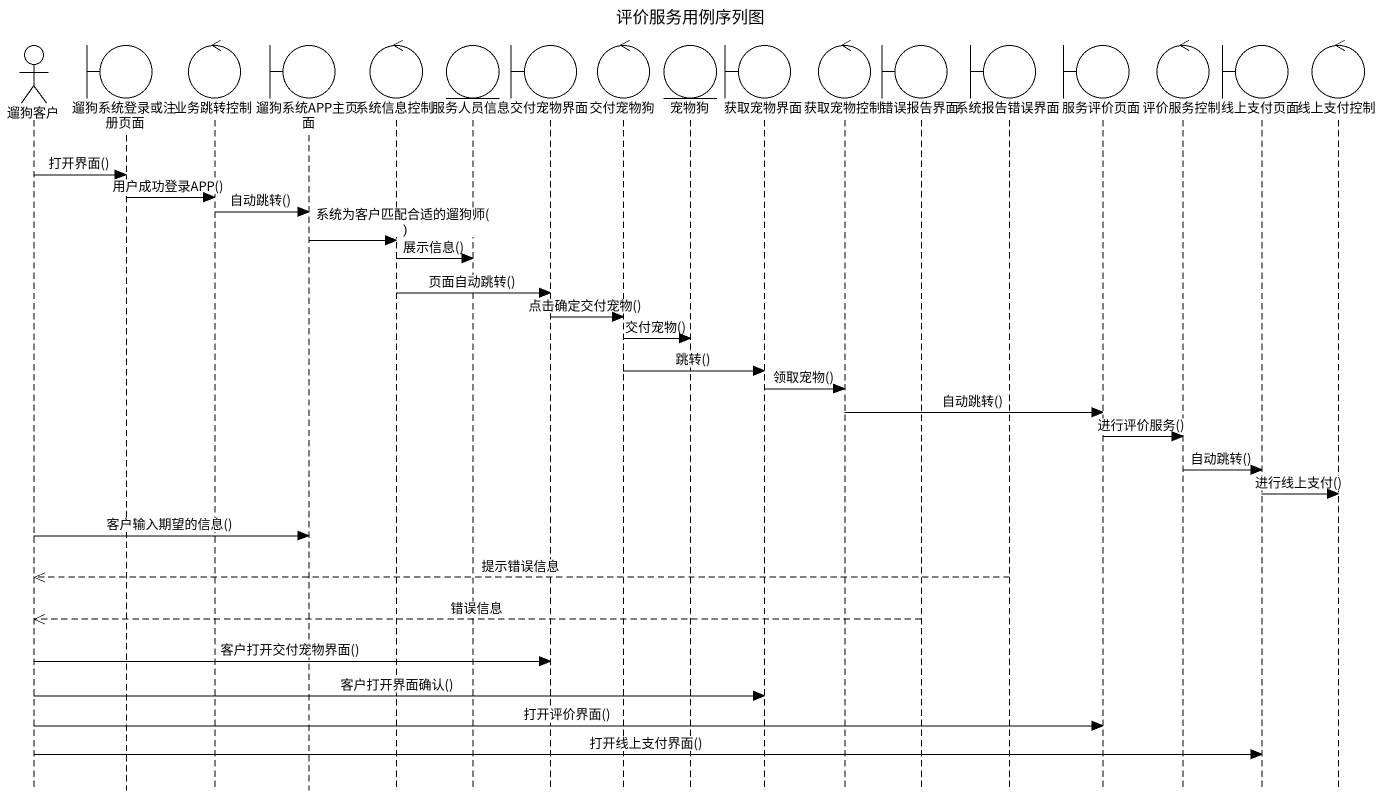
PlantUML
@startuml
title 评价服务用例序列图
hide footbox
actor 遛狗客户
boundary 遛狗系统登录或注册页面
control 业务跳转控制
boundary 遛狗系统APP主页面
control 系统信息控制
entity 服务人员信息
boundary 交付宠物界面
control 交付宠物狗
entity 宠物狗
boundary 获取宠物界面
control 获取宠物控制
boundary 错误报告界面
boundary 系统报告错误界面
boundary 服务评价页面
control 评价服务控制
boundary 线上支付页面
control 线上支付控制

遛狗客户 -> 遛狗系统登录或注册页面 : 打开界面()
遛狗系统登录或注册页面 -> 业务跳转控制 : 用户成功登录APP()
业务跳转控制 -> 遛狗系统APP主页面 : 自动跳转()
遛狗系统APP主页面 -> 系统信息控制 : 系统为客户匹配合适的遛狗师()
系统信息控制 -> 服务人员信息 : 展示信息()
系统信息控制 -> 交付宠物界面 : 页面自动跳转()
交付宠物界面 -> 交付宠物狗 : 点击确定交付宠物()
交付宠物狗 -> 宠物狗 : 交付宠物()
交付宠物狗 -> 获取宠物界面 : 跳转()
获取宠物界面 -> 获取宠物控制 : 领取宠物()
获取宠物控制 -> 服务评价页面 : 自动跳转()
服务评价页面 -> 评价服务控制 : 进行评价服务()
评价服务控制 -> 线上支付页面 : 自动跳转()
线上支付页面 -> 线上支付控制 : 进行线上支付()
遛狗客户 -> 遛狗系统APP主页面 : 客户输入期望的信息()
系统报告错误界面 -->> 遛狗客户 : 提示错误信息
错误报告界面 -->> 遛狗客户 : 错误信息
遛狗客户 -> 交付宠物界面 : 客户打开交付宠物界面()
遛狗客户 -> 获取宠物界面 : 客户打开界面确认()
遛狗客户 -> 服务评价页面 : 打开评价界面()
遛狗客户 -> 线上支付页面 : 打开线上支付界面()
@enduml
